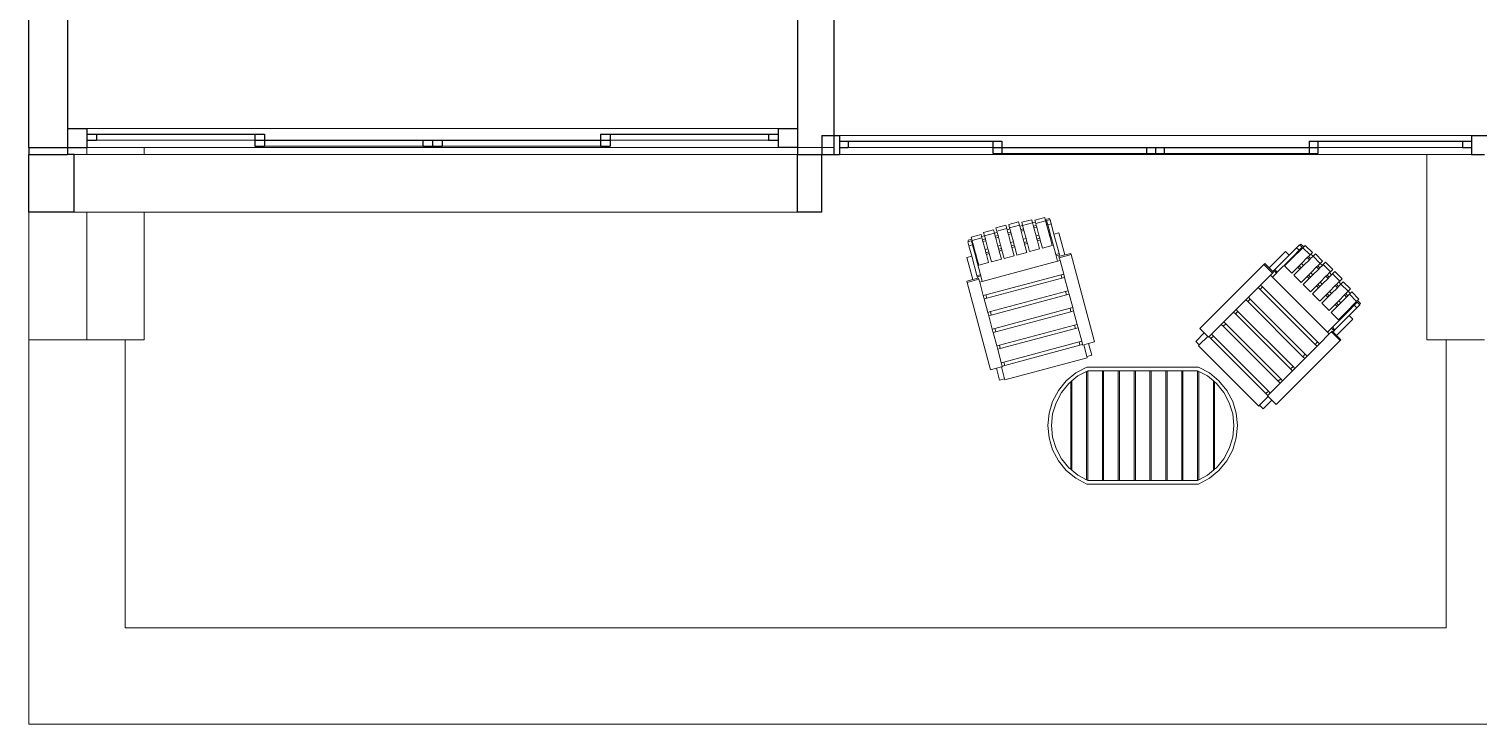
# Model space of a CAD drawing. Header units: metres. Extents: x 6.9 to 88.2, y -7.2 to 15.9.
# Drawn here: x 25.67 to 33.21, y -1.55 to 2.06 of the extents above; entities that cross this region are included whole.
import ezdxf

# ---------------------------------------------------------------- set-up
doc = ezdxf.new("R2010")
doc.units = ezdxf.units.M
doc.layers.get('0').update_dxf_attribs({"lineweight": 9})
doc.layers.add('walls', color=6, linetype='Continuous')

# ---------------------------------------------------------------- blocks, each defined once
blk = doc.blocks.new('outchairs')
for p, q in [((-4.9395, -4.8338), (-4.8879, -4.82)), ((-4.8879, -4.82), (-4.8835, -4.8367)), ((-4.8715, -4.8225), (-4.82, -4.8087)), ((-4.8687, -4.8327), (-4.8715, -4.8225)), ((-4.8155, -4.8254), (-4.867, -4.8393)), ((-4.82, -4.8087), (-4.8172, -4.8189)), ((-4.796, -4.8132), (-4.8172, -4.8189)), ((-4.8172, -4.8189), (-4.8155, -4.8254)), ((-4.8155, -4.8254), (-4.8127, -4.8357)), ((-4.7941, -4.8204), (-4.8104, -4.8247)), ((-4.8078, -4.8343), (-4.8104, -4.8247)), ((-4.7941, -4.8204), (-4.796, -4.8132)), ((-4.792, -4.8198), (-4.7941, -4.8204)), ((-4.7863, -4.8412), (-4.792, -4.8198)), ((-5.2027, -4.9113), (-5.1512, -4.8975)), ((-5.1512, -4.8975), (-5.1484, -4.9077)), ((-5.1382, -4.887), (-5.0867, -4.8732)), ((-5.1337, -4.9037), (-5.1382, -4.887)), ((-5.0822, -4.89), (-5.1337, -4.9038)), ((-5.0867, -4.8732), (-5.0822, -4.8899)), ((-5.0675, -4.886), (-5.0822, -4.8899)), ((-5.0822, -4.8899), (-5.0822, -4.89)), ((-5.0822, -4.89), (-5.0777, -4.9067)), ((-5.063, -4.9027), (-5.0777, -4.9067)), ((-5.0737, -4.8628), (-5.0222, -4.849)), ((-5.0692, -4.8796), (-5.0737, -4.8628)), ((-5.0177, -4.8658), (-5.0692, -4.8796)), ((-5.0692, -4.8796), (-5.0675, -4.886)), ((-5.0675, -4.886), (-5.063, -4.9027)), ((-5.063, -4.9027), (-5.0606, -4.9118)), ((-5.0222, -4.849), (-5.0177, -4.8658)), ((-5.0177, -4.8658), (-5.016, -4.8722)), ((-5.0012, -4.8682), (-5.016, -4.8722)), ((-5.016, -4.8722), (-5.0115, -4.8889)), ((-4.9967, -4.885), (-5.0115, -4.8889)), ((-5.0115, -4.8889), (-5.009, -4.898)), ((-4.9943, -4.8941), (-5.009, -4.898)), ((-5.009, -4.898), (-4.9979, -4.9395)), ((-5.0074, -4.8451), (-4.9559, -4.8313)), ((-5.0029, -4.8618), (-5.0074, -4.8451)), ((-4.9514, -4.848), (-5.0029, -4.8618)), ((-5.0029, -4.8618), (-5.0012, -4.8682)), ((-5.0012, -4.8682), (-4.9967, -4.885)), ((-4.9967, -4.885), (-4.9943, -4.8941)), ((-4.9943, -4.8941), (-4.9832, -4.9356)), ((-4.9559, -4.8313), (-4.9514, -4.848)), ((-4.9514, -4.848), (-4.9497, -4.8544)), ((-4.935, -4.8505), (-4.9497, -4.8544)), ((-4.9497, -4.8544), (-4.9452, -4.8712)), ((-4.9305, -4.8672), (-4.9452, -4.8712)), ((-4.9452, -4.8712), (-4.9428, -4.8803)), ((-4.9281, -4.8763), (-4.9428, -4.8803)), ((-4.9428, -4.8803), (-4.9317, -4.9218)), ((-4.935, -4.8505), (-4.9395, -4.8338)), ((-4.8835, -4.8367), (-4.935, -4.8505)), ((-4.935, -4.8505), (-4.935, -4.8505)), ((-4.935, -4.8505), (-4.9305, -4.8672)), ((-4.9305, -4.8672), (-4.9281, -4.8763)), ((-4.9281, -4.8763), (-4.9169, -4.9178)), ((-4.8687, -4.8327), (-4.8835, -4.8367)), ((-4.8835, -4.8367), (-4.8835, -4.8367)), ((-4.8835, -4.8367), (-4.879, -4.8534)), ((-4.8643, -4.8495), (-4.879, -4.8534)), ((-4.879, -4.8534), (-4.8765, -4.8625)), ((-4.8618, -4.8586), (-4.8765, -4.8625)), ((-4.8765, -4.8625), (-4.8654, -4.904)), ((-4.867, -4.8393), (-4.8687, -4.8327)), ((-4.867, -4.8393), (-4.8643, -4.8495)), ((-4.8507, -4.9001), (-4.8654, -4.904)), ((-4.8643, -4.8495), (-4.8618, -4.8586)), ((-4.8618, -4.8586), (-4.8507, -4.9001)), ((-4.8507, -4.9001), (-4.8462, -4.9168)), ((-4.8078, -4.8343), (-4.8127, -4.8357)), ((-4.8127, -4.8357), (-4.8103, -4.8448)), ((-4.8054, -4.8434), (-4.8103, -4.8448)), ((-4.8103, -4.8448), (-4.7992, -4.8863)), ((-4.8054, -4.8434), (-4.8078, -4.8343)), ((-4.8047, -4.8461), (-4.8054, -4.8434)), ((-4.7863, -4.8412), (-4.8047, -4.8461)), ((-4.8047, -4.8461), (-4.7943, -4.885)), ((-4.7943, -4.885), (-4.7992, -4.8863)), ((-4.7992, -4.8863), (-4.7947, -4.903)), ((-4.7898, -4.9017), (-4.7947, -4.903)), ((-4.7943, -4.885), (-4.7898, -4.9017)), ((-4.7898, -4.9017), (-4.7873, -4.9108)), ((-4.7719, -4.895), (-4.7863, -4.8412)), ((-4.7719, -4.895), (-4.7461, -4.8881)), ((-4.7719, -4.895), (-4.7446, -4.9967)), ((-4.7461, -4.8881), (-4.7152, -5.0036)), ((-5.2201, -4.9345), (-5.2174, -4.9338)), ((-5.2144, -4.9559), (-5.2201, -4.9345)), ((-5.2, -4.9215), (-5.2193, -4.9267)), ((-5.2174, -4.9338), (-5.2193, -4.9267)), ((-5.2174, -4.9338), (-5.2017, -4.9296)), ((-5.2144, -4.9559), (-5.196, -4.9509)), ((-5.2144, -4.9559), (-5.2, -5.0097)), ((-5.2, -4.9215), (-5.2027, -4.9113)), ((-5.1992, -4.9392), (-5.2017, -4.9296)), ((-5.1982, -4.928), (-5.2, -4.9215)), ((-5.1955, -4.9382), (-5.1992, -4.9392)), ((-5.1967, -4.9483), (-5.1992, -4.9392)), ((-5.1467, -4.9142), (-5.1982, -4.928)), ((-5.1982, -4.928), (-5.1955, -4.9382)), ((-5.193, -4.9473), (-5.1967, -4.9483)), ((-5.196, -4.9509), (-5.1967, -4.9483)), ((-5.196, -4.9509), (-5.1856, -4.9898)), ((-5.1955, -4.9382), (-5.193, -4.9473)), ((-5.193, -4.9473), (-5.1819, -4.9888)), ((-5.1337, -4.9037), (-5.1484, -4.9077)), ((-5.1484, -4.9077), (-5.1467, -4.9142)), ((-5.1467, -4.9142), (-5.144, -4.9244)), ((-5.1292, -4.9205), (-5.144, -4.9244)), ((-5.144, -4.9244), (-5.1415, -4.9335)), ((-5.1268, -4.9296), (-5.1415, -4.9335)), ((-5.1415, -4.9335), (-5.1304, -4.975)), ((-5.1337, -4.9038), (-5.1337, -4.9037)), ((-5.1337, -4.9038), (-5.1292, -4.9205)), ((-5.1157, -4.9711), (-5.1304, -4.975)), ((-5.1304, -4.975), (-5.1259, -4.9918)), ((-5.1292, -4.9205), (-5.1268, -4.9296)), ((-5.1268, -4.9296), (-5.1157, -4.9711)), ((-5.1157, -4.9711), (-5.1112, -4.9878)), ((-5.0777, -4.9067), (-5.0753, -4.9158)), ((-5.0606, -4.9118), (-5.0753, -4.9158)), ((-5.0753, -4.9158), (-5.0641, -4.9573)), ((-5.0494, -4.9533), (-5.0641, -4.9573)), ((-5.0641, -4.9573), (-5.0597, -4.974)), ((-5.0606, -4.9118), (-5.0494, -4.9533)), ((-5.0449, -4.9701), (-5.0597, -4.974)), ((-5.0597, -4.974), (-5.0572, -4.9831)), ((-5.0494, -4.9533), (-5.0449, -4.9701)), ((-5.0449, -4.9701), (-5.0425, -4.9792)), ((-4.9832, -4.9356), (-4.9979, -4.9395)), ((-4.9979, -4.9395), (-4.9934, -4.9563)), ((-4.9787, -4.9523), (-4.9934, -4.9563)), ((-4.9934, -4.9563), (-4.991, -4.9654)), ((-4.9763, -4.9614), (-4.991, -4.9654)), ((-4.991, -4.9654), (-4.9796, -5.008)), ((-4.9832, -4.9356), (-4.9787, -4.9523)), ((-4.9787, -4.9523), (-4.9763, -4.9614)), ((-4.9763, -4.9614), (-4.9648, -5.0041)), ((-4.9169, -4.9178), (-4.9317, -4.9218)), ((-4.9317, -4.9218), (-4.9272, -4.9385)), ((-4.9125, -4.9346), (-4.9272, -4.9385)), ((-4.9272, -4.9385), (-4.9247, -4.9476)), ((-4.91, -4.9437), (-4.9247, -4.9476)), ((-4.9247, -4.9476), (-4.9133, -4.9903)), ((-4.9169, -4.9178), (-4.9125, -4.9346)), ((-4.9125, -4.9346), (-4.91, -4.9437)), ((-4.8986, -4.9863), (-4.91, -4.9437)), ((-4.8471, -4.9725), (-4.8986, -4.9863)), ((-4.8654, -4.904), (-4.8609, -4.9208)), ((-4.8462, -4.9168), (-4.8609, -4.9208)), ((-4.8609, -4.9208), (-4.8585, -4.9299)), ((-4.8438, -4.9259), (-4.8585, -4.9299)), ((-4.8585, -4.9299), (-4.8471, -4.9725)), ((-4.8462, -4.9168), (-4.8438, -4.9259)), ((-4.8323, -4.9686), (-4.8438, -4.9259)), ((-4.7808, -4.9548), (-4.8323, -4.9686)), ((-4.7947, -4.903), (-4.7923, -4.9121)), ((-4.7873, -4.9108), (-4.7923, -4.9121)), ((-4.7923, -4.9121), (-4.7808, -4.9548)), ((-4.763, -5.0016), (-4.7873, -4.9108)), ((-3.509, -4.9658), (-3.5484, -5.0052)), ((-3.509, -4.9658), (-3.4934, -4.9502)), ((-3.509, -4.9658), (-3.4956, -4.9793)), ((-3.4956, -4.9793), (-3.4936, -4.9773)), ((-3.4936, -4.9773), (-3.487, -4.9707)), ((-3.4909, -4.98), (-3.4936, -4.9773)), ((-3.4934, -4.9502), (-3.4914, -4.9522)), ((-3.4914, -4.9522), (-3.4862, -4.9469)), ((-3.4914, -4.9522), (-3.4799, -4.9636)), ((-3.4843, -4.9734), (-3.4909, -4.98)), ((-3.487, -4.9707), (-3.4799, -4.9636)), ((-3.4843, -4.9734), (-3.487, -4.9707)), ((-3.472, -4.9611), (-3.4862, -4.9469)), ((-3.4768, -4.9659), (-3.4843, -4.9734)), ((-3.4768, -4.9659), (-3.472, -4.9611)), ((-3.4391, -5.0036), (-3.4768, -4.9659)), ((-3.472, -4.9611), (-3.4645, -4.9536)), ((-3.4645, -4.9536), (-3.4268, -4.9913)), ((-5.2, -5.0097), (-5.2257, -5.0166)), ((-5.1948, -5.1321), (-5.2257, -5.0166)), ((-5.2, -5.0097), (-5.1727, -5.1114)), ((-5.1819, -4.9888), (-5.1856, -4.9898)), ((-5.1856, -4.9898), (-5.1811, -5.0066)), ((-5.1819, -4.9888), (-5.1774, -5.0056)), ((-5.1774, -5.0056), (-5.1811, -5.0066)), ((-5.1811, -5.0066), (-5.1787, -5.0157)), ((-5.175, -5.0147), (-5.1787, -5.0157)), ((-5.1787, -5.0157), (-5.1543, -5.1064)), ((-5.1774, -5.0056), (-5.175, -5.0147)), ((-5.175, -5.0147), (-5.1636, -5.0573)), ((-5.112, -5.0435), (-5.1636, -5.0573)), ((-4.7536, -5.0366), (-5.145, -5.1414)), ((-5.1112, -4.9878), (-5.1259, -4.9918)), ((-5.1259, -4.9918), (-5.1235, -5.0009)), ((-5.1087, -4.9969), (-5.1235, -5.0009)), ((-5.1235, -5.0009), (-5.112, -5.0435)), ((-5.1112, -4.9878), (-5.1087, -4.9969)), ((-5.1087, -4.9969), (-5.0973, -5.0396)), ((-5.0458, -5.0258), (-5.0973, -5.0396)), ((-5.0425, -4.9792), (-5.0572, -4.9831)), ((-5.0572, -4.9831), (-5.0458, -5.0258)), ((-5.0425, -4.9792), (-5.0311, -5.0218)), ((-4.9796, -5.008), (-5.0311, -5.0218)), ((-4.9133, -4.9903), (-4.9648, -5.0041)), ((-4.7446, -4.9967), (-4.763, -5.0016)), ((-4.763, -5.0016), (-4.7613, -5.0081)), ((-4.7429, -5.0032), (-4.7613, -5.0081)), ((-4.7536, -5.0366), (-4.7613, -5.0081)), ((-4.7402, -5.0329), (-4.7536, -5.0366)), ((-4.7458, -5.0118), (-4.7409, -5.0105)), ((-4.7458, -5.0118), (-4.7441, -5.0181)), ((-4.7446, -4.9967), (-4.7429, -5.0032)), ((-4.7441, -5.0181), (-4.6828, -5.0016)), ((-4.7441, -5.0181), (-4.7402, -5.0329)), ((-4.7429, -5.0032), (-4.7409, -5.0105)), ((-4.7409, -5.0105), (-4.7152, -5.0036)), ((-4.7214, -5.1029), (-4.7402, -5.0329)), ((-4.7152, -5.0036), (-4.6845, -4.9954)), ((-4.6845, -4.9954), (-4.6828, -5.0016)), ((-4.6828, -5.0016), (-4.5609, -5.4566)), ((-3.6789, -5.053), (-4.012, -5.3861)), ((-3.6743, -5.0484), (-3.6789, -5.053)), ((-3.634, -5.0979), (-3.6789, -5.053)), ((-3.6518, -5.0709), (-3.6743, -5.0484)), ((-3.6518, -5.0709), (-3.5673, -4.9863)), ((-3.5484, -5.0052), (-3.6229, -5.0796)), ((-3.5429, -5.0266), (-3.6094, -5.0931)), ((-3.5715, -5.0605), (-3.5402, -5.0293)), ((-3.5484, -5.0052), (-3.5673, -4.9863)), ((-3.5363, -5.02), (-3.5429, -5.0266)), ((-3.5402, -5.0293), (-3.5429, -5.0266)), ((-3.5336, -5.0227), (-3.5402, -5.0293)), ((-3.524, -5.0077), (-3.5363, -5.02)), ((-3.5336, -5.0227), (-3.5363, -5.02)), ((-3.5213, -5.0104), (-3.5336, -5.0227)), ((-3.4956, -4.9793), (-3.524, -5.0077)), ((-3.5213, -5.0104), (-3.524, -5.0077)), ((-3.4909, -4.98), (-3.5213, -5.0104)), ((-3.4836, -5.0481), (-3.4959, -5.0604)), ((-3.4532, -5.0177), (-3.4836, -5.0481)), ((-3.4728, -5.0589), (-3.4836, -5.0481)), ((-3.4424, -5.0285), (-3.4728, -5.0589)), ((-3.4465, -5.0111), (-3.4532, -5.0177)), ((-3.4424, -5.0285), (-3.4532, -5.0177)), ((-3.4391, -5.0036), (-3.4465, -5.0111)), ((-3.4358, -5.0218), (-3.4465, -5.0111)), ((-3.4358, -5.0218), (-3.4424, -5.0285)), ((-3.4343, -4.9988), (-3.4391, -5.0036)), ((-3.4236, -5.0096), (-3.4358, -5.0218)), ((-3.4268, -4.9913), (-3.4343, -4.9988)), ((-3.4235, -5.0096), (-3.4343, -4.9988)), ((-3.3858, -5.0474), (-3.4236, -5.0096)), ((-3.4236, -5.0096), (-3.4235, -5.0096)), ((-3.4235, -5.0096), (-3.4113, -4.9974)), ((-3.4113, -4.9974), (-3.3736, -5.0351)), ((-3.3858, -5.0474), (-3.3981, -5.0596)), ((-3.3736, -5.0351), (-3.3858, -5.0473)), ((-3.375, -5.0581), (-3.3858, -5.0473)), ((-3.3858, -5.0473), (-3.3858, -5.0474)), ((-3.3703, -5.0534), (-3.375, -5.0581)), ((-3.3703, -5.0534), (-3.3581, -5.0411)), ((-3.3326, -5.0911), (-3.3703, -5.0534)), ((-3.3581, -5.0411), (-3.3204, -5.0789)), ((-5.169, -5.1252), (-5.1948, -5.1321)), ((-5.1727, -5.1114), (-5.1543, -5.1064)), ((-5.1727, -5.1114), (-5.171, -5.1179)), ((-5.171, -5.1179), (-5.1526, -5.113)), ((-5.169, -5.1252), (-5.171, -5.1179)), ((-5.1641, -5.1239), (-5.169, -5.1252)), ((-5.1641, -5.1239), (-5.1625, -5.1302)), ((-5.1543, -5.1064), (-5.1526, -5.113)), ((-5.145, -5.1414), (-5.1526, -5.113)), ((-4.7349, -5.1065), (-5.1262, -5.2113)), ((-4.7302, -5.124), (-5.1216, -5.2288)), ((-4.7214, -5.1029), (-4.7349, -5.1065)), ((-4.7302, -5.124), (-4.7349, -5.1065)), ((-4.7167, -5.1203), (-4.7302, -5.124)), ((-4.7214, -5.1029), (-4.7167, -5.1203)), ((-4.7167, -5.1203), (-4.698, -5.1903)), ((-3.6449, -5.1088), (-3.6961, -5.16)), ((-3.633, -5.0897), (-3.6518, -5.0709)), ((-3.6449, -5.1088), (-3.634, -5.0979)), ((-3.635, -5.1187), (-3.6449, -5.1088)), ((-3.635, -5.1187), (-3.6142, -5.0979)), ((-3.3485, -5.4052), (-3.635, -5.1187)), ((-3.6294, -5.0933), (-3.634, -5.0979)), ((-3.633, -5.0897), (-3.6276, -5.0844)), ((-3.6294, -5.0933), (-3.633, -5.0897)), ((-3.6229, -5.0796), (-3.6276, -5.0844)), ((-3.6276, -5.0844), (-3.6142, -5.0979)), ((-3.6229, -5.0796), (-3.6094, -5.0931)), ((-3.6094, -5.0931), (-3.6142, -5.0979)), ((-3.5337, -5.0983), (-3.5715, -5.0605)), ((-3.5025, -5.067), (-3.5337, -5.0983)), ((-3.523, -5.109), (-3.4917, -5.0778)), ((-3.4852, -5.1468), (-3.523, -5.109)), ((-3.4959, -5.0604), (-3.5025, -5.067)), ((-3.4917, -5.0778), (-3.5025, -5.067)), ((-3.4851, -5.0712), (-3.4959, -5.0604)), ((-3.4851, -5.0712), (-3.4917, -5.0778)), ((-3.454, -5.1155), (-3.4852, -5.1468)), ((-3.4728, -5.0589), (-3.4851, -5.0712)), ((-3.4745, -5.1575), (-3.4433, -5.1263)), ((-3.4474, -5.1089), (-3.454, -5.1155)), ((-3.4433, -5.1263), (-3.454, -5.1155)), ((-3.4351, -5.0966), (-3.4474, -5.1089)), ((-3.4366, -5.1197), (-3.4474, -5.1089)), ((-3.4366, -5.1197), (-3.4433, -5.1263)), ((-3.4243, -5.1074), (-3.4366, -5.1197)), ((-3.4047, -5.0662), (-3.4351, -5.0966)), ((-3.4243, -5.1074), (-3.4351, -5.0966)), ((-3.3939, -5.077), (-3.4243, -5.1074)), ((-3.3981, -5.0596), (-3.4047, -5.0662)), ((-3.3939, -5.077), (-3.4047, -5.0662)), ((-3.3873, -5.0703), (-3.3981, -5.0596)), ((-3.3873, -5.0703), (-3.3939, -5.077)), ((-3.375, -5.0581), (-3.3873, -5.0703)), ((-3.3562, -5.1147), (-3.3866, -5.1451)), ((-3.3454, -5.1255), (-3.3758, -5.1559)), ((-3.3496, -5.1081), (-3.3562, -5.1147)), ((-3.3454, -5.1255), (-3.3562, -5.1147)), ((-3.3373, -5.0958), (-3.3496, -5.1081)), ((-3.3388, -5.1188), (-3.3496, -5.1081)), ((-3.3388, -5.1188), (-3.3454, -5.1255)), ((-3.3265, -5.1066), (-3.3388, -5.1188)), ((-3.3326, -5.0911), (-3.3373, -5.0958)), ((-3.3265, -5.1066), (-3.3373, -5.0958)), ((-3.3204, -5.0789), (-3.3326, -5.0911)), ((-3.3218, -5.1019), (-3.3265, -5.1066)), ((-3.3218, -5.1019), (-3.3096, -5.0896)), ((-3.2841, -5.1396), (-3.3218, -5.1019)), ((-3.3096, -5.0896), (-3.2719, -5.1274)), ((-3.2719, -5.1274), (-3.2841, -5.1396)), ((-5.1948, -5.1321), (-5.2255, -5.1403)), ((-5.2255, -5.1403), (-5.2238, -5.1466)), ((-5.1625, -5.1302), (-5.2238, -5.1466)), ((-5.2238, -5.1466), (-5.1019, -5.6016)), ((-5.1585, -5.145), (-5.1625, -5.1302)), ((-5.145, -5.1414), (-5.1585, -5.145)), ((-5.1585, -5.145), (-5.1397, -5.2149)), ((-4.7115, -5.1939), (-5.1028, -5.2987)), ((-4.698, -5.1903), (-4.7115, -5.1939)), ((-4.7068, -5.2114), (-4.7115, -5.1939)), ((-4.698, -5.1903), (-4.6933, -5.2077)), ((-3.7088, -5.1728), (-3.76, -5.224)), ((-3.6961, -5.16), (-3.7088, -5.1728)), ((-3.699, -5.1827), (-3.7088, -5.1728)), ((-3.699, -5.1827), (-3.6862, -5.1699)), ((-3.4125, -5.4691), (-3.699, -5.1827)), ((-3.6862, -5.1699), (-3.6961, -5.16)), ((-3.3997, -5.4563), (-3.6862, -5.1699)), ((-3.4367, -5.1952), (-3.4745, -5.1575)), ((-3.4055, -5.164), (-3.4367, -5.1952)), ((-3.426, -5.206), (-3.3948, -5.1748)), ((-3.3989, -5.1574), (-3.4055, -5.164)), ((-3.3948, -5.1748), (-3.4055, -5.164)), ((-3.3866, -5.1451), (-3.3989, -5.1574)), ((-3.3881, -5.1681), (-3.3989, -5.1574)), ((-3.3881, -5.1681), (-3.3948, -5.1748)), ((-3.3758, -5.1559), (-3.3881, -5.1681)), ((-3.3758, -5.1559), (-3.3866, -5.1451)), ((-3.3381, -5.1936), (-3.3504, -5.2059)), ((-3.3274, -5.2044), (-3.3396, -5.2166)), ((-3.3077, -5.1632), (-3.3381, -5.1936)), ((-3.3274, -5.2044), (-3.3381, -5.1936)), ((-3.2969, -5.174), (-3.3274, -5.2044)), ((-3.3011, -5.1566), (-3.3077, -5.1632)), ((-3.2969, -5.174), (-3.3077, -5.1632)), ((-3.2888, -5.1443), (-3.3011, -5.1566)), ((-3.2903, -5.1673), (-3.3011, -5.1566)), ((-3.2903, -5.1673), (-3.2969, -5.174)), ((-3.2781, -5.1551), (-3.2903, -5.1673)), ((-3.2841, -5.1396), (-3.2888, -5.1443)), ((-3.278, -5.1551), (-3.2888, -5.1443)), ((-3.2404, -5.1928), (-3.2781, -5.1551)), ((-3.2781, -5.1551), (-3.278, -5.1551)), ((-3.278, -5.1551), (-3.2658, -5.1429)), ((-3.2658, -5.1429), (-3.2281, -5.1806)), ((-3.2404, -5.1928), (-3.2526, -5.205)), ((-3.2403, -5.1928), (-3.2404, -5.1928)), ((-3.2281, -5.1806), (-3.2403, -5.1928)), ((-3.2295, -5.2036), (-3.2403, -5.1928)), ((-3.2343, -5.2083), (-3.2295, -5.2036)), ((-3.2295, -5.2036), (-3.2221, -5.1961)), ((-3.2221, -5.1961), (-3.1844, -5.2338)), ((-5.1262, -5.2113), (-5.1397, -5.2149)), ((-5.1397, -5.2149), (-5.135, -5.2324)), ((-5.1216, -5.2288), (-5.135, -5.2324)), ((-5.135, -5.2324), (-5.1163, -5.3024)), ((-5.1216, -5.2288), (-5.1262, -5.2113)), ((-4.7068, -5.2114), (-5.0981, -5.3162)), ((-4.6933, -5.2077), (-4.7068, -5.2114)), ((-4.6933, -5.2077), (-4.6746, -5.2777)), ((-4.6746, -5.2777), (-4.6881, -5.2813)), ((-4.6746, -5.2777), (-4.6699, -5.2952)), ((-3.7728, -5.2368), (-3.824, -5.288)), ((-3.76, -5.224), (-3.7728, -5.2368)), ((-3.763, -5.2467), (-3.7728, -5.2368)), ((-3.763, -5.2467), (-3.7502, -5.2339)), ((-3.4765, -5.5331), (-3.763, -5.2467)), ((-3.7502, -5.2339), (-3.76, -5.224)), ((-3.4637, -5.5203), (-3.7502, -5.2339)), ((-3.3883, -5.2437), (-3.426, -5.206)), ((-3.357, -5.2125), (-3.3883, -5.2437)), ((-3.3775, -5.2545), (-3.3463, -5.2233)), ((-3.3398, -5.2922), (-3.3775, -5.2545)), ((-3.3504, -5.2059), (-3.357, -5.2125)), ((-3.3463, -5.2233), (-3.357, -5.2125)), ((-3.3396, -5.2166), (-3.3504, -5.2059)), ((-3.3396, -5.2166), (-3.3463, -5.2233)), ((-3.3085, -5.261), (-3.3398, -5.2922)), ((-3.2978, -5.2718), (-3.329, -5.303)), ((-3.3019, -5.2544), (-3.3085, -5.261)), ((-3.2978, -5.2718), (-3.3085, -5.261)), ((-3.2896, -5.2421), (-3.3019, -5.2544)), ((-3.2911, -5.2651), (-3.3019, -5.2544)), ((-3.2911, -5.2651), (-3.2978, -5.2718)), ((-3.2789, -5.2529), (-3.2911, -5.2651)), ((-3.2592, -5.2117), (-3.2896, -5.2421)), ((-3.2789, -5.2529), (-3.2896, -5.2421)), ((-3.2485, -5.2225), (-3.2789, -5.2529)), ((-3.2526, -5.205), (-3.2592, -5.2117)), ((-3.2485, -5.2225), (-3.2592, -5.2117)), ((-3.2418, -5.2158), (-3.2526, -5.205)), ((-3.2418, -5.2158), (-3.2485, -5.2225)), ((-3.2343, -5.2083), (-3.2418, -5.2158)), ((-3.2107, -5.2602), (-3.2411, -5.2906)), ((-3.2091, -5.2657), (-3.2376, -5.2942)), ((-3.235, -5.3186), (-3.1956, -5.2792)), ((-3.1966, -5.2461), (-3.2343, -5.2083)), ((-3.2041, -5.2535), (-3.2107, -5.2602)), ((-3.2071, -5.2638), (-3.2107, -5.2602)), ((-3.2091, -5.2657), (-3.2071, -5.2638)), ((-3.1956, -5.2792), (-3.2091, -5.2657)), ((-3.2071, -5.2638), (-3.2005, -5.2571)), ((-3.1966, -5.2461), (-3.2041, -5.2535)), ((-3.2005, -5.2571), (-3.2041, -5.2535)), ((-3.2005, -5.2571), (-3.1935, -5.2501)), ((-3.1918, -5.2413), (-3.1966, -5.2461)), ((-3.1956, -5.2792), (-3.18, -5.2636)), ((-3.1815, -5.262), (-3.1935, -5.2501)), ((-3.1844, -5.2338), (-3.1918, -5.2413)), ((-3.1763, -5.2568), (-3.1918, -5.2413)), ((-3.1815, -5.262), (-3.1763, -5.2568)), ((-3.18, -5.2636), (-3.1815, -5.262)), ((-5.1028, -5.2987), (-5.1163, -5.3024)), ((-5.1163, -5.3024), (-5.1116, -5.3198)), ((-5.0981, -5.3162), (-5.1116, -5.3198)), ((-5.1116, -5.3198), (-5.0929, -5.3898)), ((-5.0981, -5.3162), (-5.1028, -5.2987)), ((-4.6881, -5.2813), (-5.0794, -5.3861)), ((-4.6834, -5.2988), (-5.0747, -5.4036)), ((-4.6834, -5.2988), (-4.6881, -5.2813)), ((-4.6699, -5.2952), (-4.6834, -5.2988)), ((-4.6699, -5.2952), (-4.6512, -5.3651)), ((-3.888, -5.352), (-3.9008, -5.3647)), ((-3.8368, -5.3008), (-3.888, -5.352)), ((-3.8781, -5.3618), (-3.888, -5.352)), ((-3.824, -5.288), (-3.8368, -5.3008)), ((-3.8269, -5.3106), (-3.8368, -5.3008)), ((-3.8269, -5.3106), (-3.8141, -5.2978)), ((-3.5405, -5.5971), (-3.8269, -5.3106)), ((-3.8141, -5.2978), (-3.824, -5.288)), ((-3.5277, -5.5843), (-3.8141, -5.2978)), ((-3.2913, -5.3407), (-3.329, -5.303)), ((-3.3229, -5.3796), (-3.2565, -5.3131)), ((-3.235, -5.3186), (-3.3095, -5.393)), ((-3.2162, -5.3375), (-3.3007, -5.422)), ((-3.2601, -5.3095), (-3.2913, -5.3407)), ((-3.2534, -5.3029), (-3.2601, -5.3095)), ((-3.2565, -5.3131), (-3.2601, -5.3095)), ((-3.2498, -5.3064), (-3.2565, -5.3131)), ((-3.2411, -5.2906), (-3.2534, -5.3029)), ((-3.2498, -5.3064), (-3.2534, -5.3029)), ((-3.2376, -5.2942), (-3.2498, -5.3064)), ((-3.2376, -5.2942), (-3.2411, -5.2906)), ((-3.235, -5.3186), (-3.2162, -5.3375)), ((-5.0794, -5.3861), (-5.0929, -5.3898)), ((-5.0929, -5.3898), (-5.0882, -5.4072)), ((-5.0747, -5.4036), (-5.0882, -5.4072)), ((-5.0882, -5.4072), (-5.0695, -5.4772)), ((-5.0747, -5.4036), (-5.0794, -5.3861)), ((-4.6647, -5.3687), (-5.056, -5.4735)), ((-4.66, -5.3862), (-5.0513, -5.491)), ((-4.6512, -5.3651), (-4.6647, -5.3687)), ((-4.66, -5.3862), (-4.6647, -5.3687)), ((-4.6465, -5.3826), (-4.66, -5.3862)), ((-4.6512, -5.3651), (-4.6465, -5.3826)), ((-4.6465, -5.3826), (-4.6277, -5.4525)), ((-3.9895, -5.4085), (-4.0342, -5.4532)), ((-4.0153, -5.4721), (-3.9706, -5.4274)), ((-3.9895, -5.4085), (-4.012, -5.3861)), ((-3.9706, -5.4274), (-3.9895, -5.4085)), ((-3.9671, -5.431), (-3.9706, -5.4274)), ((-3.9671, -5.431), (-3.9648, -5.4287)), ((-3.9648, -5.4287), (-3.952, -5.4159)), ((-3.9549, -5.4386), (-3.9648, -5.4287)), ((-3.9549, -5.4386), (-3.9421, -5.4258)), ((-3.952, -5.4159), (-3.9008, -5.3647)), ((-3.9421, -5.4258), (-3.952, -5.4159)), ((-3.6556, -5.7123), (-3.9421, -5.4258)), ((-3.8909, -5.3746), (-3.9008, -5.3647)), ((-3.8909, -5.3746), (-3.8781, -5.3618)), ((-3.6045, -5.6611), (-3.8909, -5.3746)), ((-3.5917, -5.6483), (-3.8781, -5.3618)), ((-3.3898, -5.4662), (-3.3386, -5.415)), ((-3.3485, -5.4052), (-3.3277, -5.3843)), ((-3.3386, -5.415), (-3.3485, -5.4052)), ((-3.3278, -5.4042), (-3.3386, -5.415)), ((-3.3232, -5.3996), (-3.3278, -5.4042)), ((-3.3278, -5.4042), (-3.2829, -5.4491)), ((-3.3229, -5.3796), (-3.3277, -5.3843)), ((-3.3142, -5.3978), (-3.3277, -5.3843)), ((-3.3232, -5.3996), (-3.3196, -5.4031)), ((-3.3095, -5.393), (-3.3229, -5.3796)), ((-3.3142, -5.3978), (-3.3196, -5.4031)), ((-3.3196, -5.4031), (-3.3007, -5.422)), ((-3.3095, -5.393), (-3.3142, -5.3978)), ((-3.3007, -5.422), (-3.2783, -5.4445)), ((-5.056, -5.4735), (-5.0695, -5.4772)), ((-5.0695, -5.4772), (-5.0648, -5.4946)), ((-5.0513, -5.491), (-5.0648, -5.4946)), ((-5.0461, -5.5646), (-5.0648, -5.4946)), ((-5.0513, -5.491), (-5.056, -5.4735)), ((-4.6412, -5.4561), (-5.0326, -5.5609)), ((-4.6365, -5.4736), (-5.0279, -5.5784)), ((-4.6277, -5.4525), (-4.6412, -5.4561)), ((-4.6365, -5.4736), (-4.6412, -5.4561)), ((-4.6231, -5.47), (-4.6365, -5.4736)), ((-4.6231, -5.47), (-4.6277, -5.4525)), ((-4.6222, -5.4731), (-4.6231, -5.47)), ((-4.6222, -5.4731), (-4.6173, -5.4717)), ((-4.6173, -5.4717), (-4.5916, -5.4648)), ((-4.601, -5.5327), (-4.6173, -5.4717)), ((-4.5916, -5.4648), (-4.5609, -5.4566)), ((-4.5752, -5.5258), (-4.5916, -5.4648)), ((-4.0153, -5.4721), (-4.0342, -5.4532)), ((-4.0153, -5.4721), (-4.0196, -5.4763)), ((-3.7062, -5.7897), (-4.0196, -5.4763)), ((-3.6684, -5.7251), (-3.9549, -5.4386)), ((-3.2829, -5.4491), (-3.6159, -5.7821)), ((-3.4026, -5.479), (-3.4538, -5.5302)), ((-3.4125, -5.4691), (-3.3997, -5.4563)), ((-3.4026, -5.479), (-3.4125, -5.4691)), ((-3.3898, -5.4662), (-3.4026, -5.479)), ((-3.3898, -5.4662), (-3.3997, -5.4563)), ((-3.2783, -5.4445), (-3.2829, -5.4491)), ((-5.0326, -5.5609), (-5.0461, -5.5646)), ((-5.0414, -5.582), (-5.0461, -5.5646)), ((-5.0279, -5.5784), (-5.0414, -5.582)), ((-5.0279, -5.5784), (-5.0326, -5.5609)), ((-4.5994, -5.5386), (-5.0275, -5.6533)), ((-4.601, -5.5327), (-4.5752, -5.5258)), ((-4.5994, -5.5386), (-4.601, -5.5327)), ((-3.4666, -5.543), (-3.5178, -5.5942)), ((-3.4765, -5.5331), (-3.4637, -5.5203)), ((-3.4666, -5.543), (-3.4765, -5.5331)), ((-3.4538, -5.5302), (-3.4666, -5.543)), ((-3.4538, -5.5302), (-3.4637, -5.5203)), ((-5.0712, -5.5934), (-5.1019, -5.6016)), ((-5.0454, -5.5865), (-5.0712, -5.5934)), ((-5.0712, -5.5934), (-5.0549, -5.6544)), ((-5.0291, -5.6475), (-5.0549, -5.6544)), ((-5.0405, -5.5851), (-5.0454, -5.5865)), ((-5.0291, -5.6475), (-5.0454, -5.5865)), ((-5.0405, -5.5851), (-5.0414, -5.582)), ((-5.0291, -5.6475), (-5.0275, -5.6533)), ((-4.6578, -5.6176), (-4.7077, -5.6587)), ((-4.6471, -5.6335), (-4.6786, -5.6595)), ((-4.6009, -5.5871), (-4.6578, -5.6176)), ((-4.6024, -5.6095), (-4.6471, -5.6335)), ((-4.5961, -5.6061), (-4.6024, -5.6095)), ((-4.6024, -6.1742), (-4.6024, -5.6095)), ((-4.0198, -5.5871), (-4.6009, -5.5871)), ((-4.5961, -5.6061), (-4.5961, -6.1776)), ((-4.5961, -5.6061), (-4.5199, -5.6061)), ((-4.5135, -5.6061), (-4.5199, -5.6061)), ((-4.5199, -5.6061), (-4.5199, -6.1776)), ((-4.5135, -5.6061), (-4.5135, -6.1776)), ((-4.5135, -5.6061), (-4.4373, -5.6061)), ((-4.4373, -5.6061), (-4.4373, -6.1776)), ((-4.431, -5.6061), (-4.4373, -5.6061)), ((-4.431, -5.6061), (-4.431, -6.1776)), ((-4.3548, -5.6061), (-4.431, -5.6061)), ((-4.3548, -5.6061), (-4.3548, -6.1776)), ((-4.3484, -5.6061), (-4.3548, -5.6061)), ((-4.3484, -5.6061), (-4.3484, -6.1776)), ((-4.2722, -5.6061), (-4.3484, -5.6061)), ((-4.2659, -5.6061), (-4.2722, -5.6061)), ((-4.2722, -6.1776), (-4.2722, -5.6061)), ((-4.2659, -6.1776), (-4.2659, -5.6061)), ((-4.1897, -5.6061), (-4.2659, -5.6061)), ((-4.1833, -5.6061), (-4.1897, -5.6061)), ((-4.1897, -6.1776), (-4.1897, -5.6061)), ((-4.1833, -6.1776), (-4.1833, -5.6061)), ((-4.1071, -5.6061), (-4.1833, -5.6061)), ((-4.1008, -5.6061), (-4.1071, -5.6061)), ((-4.1071, -6.1776), (-4.1071, -5.6061)), ((-4.0246, -5.6061), (-4.1008, -5.6061)), ((-4.1008, -6.1776), (-4.1008, -5.6061)), ((-4.0246, -6.1776), (-4.0246, -5.6061)), ((-4.0182, -5.6095), (-4.0246, -5.6061)), ((-3.9628, -5.6176), (-4.0198, -5.5871)), ((-3.9735, -5.6335), (-4.0182, -5.6095)), ((-4.0182, -5.6095), (-4.0182, -6.1742)), ((-3.942, -5.6595), (-3.9735, -5.6335)), ((-3.913, -5.6587), (-3.9628, -5.6176)), ((-3.6045, -5.6611), (-3.5917, -5.6483)), ((-3.5818, -5.6582), (-3.5917, -5.6483)), ((-3.5306, -5.607), (-3.5818, -5.6582)), ((-3.5405, -5.5971), (-3.5277, -5.5843)), ((-3.5306, -5.607), (-3.5405, -5.5971)), ((-3.5178, -5.5942), (-3.5306, -5.607)), ((-3.5178, -5.5942), (-3.5277, -5.5843)), ((-4.7486, -5.7087), (-4.779, -5.7657)), ((-4.7327, -5.7193), (-4.7613, -5.773)), ((-4.7077, -5.6587), (-4.7486, -5.7087)), ((-4.6941, -5.6722), (-4.7327, -5.7193)), ((-4.685, -5.6647), (-4.6941, -5.6722)), ((-4.6786, -5.6595), (-4.685, -5.6647)), ((-4.685, -6.119), (-4.685, -5.6647)), ((-4.6786, -5.6595), (-4.6786, -6.1243)), ((-3.942, -6.1243), (-3.942, -5.6595)), ((-3.9357, -5.6647), (-3.942, -5.6595)), ((-3.9265, -5.6722), (-3.9357, -5.6647)), ((-3.9357, -5.6647), (-3.9357, -6.119)), ((-3.888, -5.7193), (-3.9265, -5.6722)), ((-3.872, -5.7087), (-3.913, -5.6587)), ((-3.8593, -5.773), (-3.888, -5.7193)), ((-3.8416, -5.7657), (-3.872, -5.7087)), ((-3.6684, -5.7251), (-3.6556, -5.7123)), ((-3.6586, -5.735), (-3.6684, -5.7251)), ((-3.6586, -5.735), (-3.6458, -5.7222)), ((-3.6458, -5.7222), (-3.6556, -5.7123)), ((-3.5946, -5.671), (-3.6458, -5.7222)), ((-3.5946, -5.671), (-3.6045, -5.6611)), ((-3.5818, -5.6582), (-3.5946, -5.671)), ((-4.779, -5.7657), (-4.7977, -5.8276)), ((-4.7613, -5.773), (-4.779, -5.8313)), ((-3.8417, -5.8313), (-3.8593, -5.773)), ((-3.8229, -5.8276), (-3.8416, -5.7657)), ((-3.7062, -5.7897), (-3.7019, -5.7855)), ((-3.7019, -5.7855), (-3.6572, -5.7408)), ((-3.7019, -5.7855), (-3.683, -5.8043)), ((-3.683, -5.8043), (-3.6384, -5.7597)), ((-3.6608, -5.7372), (-3.6586, -5.735)), ((-3.6608, -5.7372), (-3.6572, -5.7408)), ((-3.6572, -5.7408), (-3.6384, -5.7597)), ((-3.6384, -5.7597), (-3.6159, -5.7821)), ((-4.7977, -5.8276), (-4.8041, -5.8919)), ((-4.779, -5.8313), (-4.7849, -5.8919)), ((-3.8357, -5.8919), (-3.8417, -5.8313)), ((-3.8166, -5.8919), (-3.8229, -5.8276)), ((-4.8041, -5.8919), (-4.7977, -5.9562)), ((-4.7977, -5.9562), (-4.779, -6.018)), ((-4.7849, -5.8919), (-4.779, -5.9524)), ((-4.779, -5.9524), (-4.7613, -6.0107)), ((-3.8593, -6.0107), (-3.8417, -5.9524)), ((-3.8417, -5.9524), (-3.8357, -5.8919)), ((-3.8416, -6.018), (-3.8229, -5.9562)), ((-3.8229, -5.9562), (-3.8166, -5.8919)), ((-4.779, -6.018), (-4.7486, -6.075)), ((-4.7613, -6.0107), (-4.7327, -6.0644)), ((-3.888, -6.0644), (-3.8593, -6.0107)), ((-3.872, -6.075), (-3.8416, -6.018)), ((-4.7486, -6.075), (-4.7077, -6.125)), ((-4.7327, -6.0644), (-4.6941, -6.1115)), ((-3.9265, -6.1115), (-3.888, -6.0644)), ((-3.913, -6.125), (-3.872, -6.075)), ((-4.7077, -6.125), (-4.6578, -6.1661)), ((-4.6941, -6.1115), (-4.685, -6.119)), ((-4.685, -6.119), (-4.6786, -6.1243)), ((-4.6786, -6.1243), (-4.6471, -6.1502)), ((-4.6578, -6.1661), (-4.6009, -6.1967)), ((-4.6471, -6.1502), (-4.6024, -6.1742)), ((-4.6024, -6.1742), (-4.5961, -6.1776)), ((-4.5961, -6.1776), (-4.5199, -6.1776)), ((-4.5199, -6.1776), (-4.5135, -6.1776)), ((-4.5135, -6.1776), (-4.4373, -6.1776)), ((-4.4373, -6.1776), (-4.431, -6.1776)), ((-4.431, -6.1776), (-4.3548, -6.1776)), ((-4.3548, -6.1776), (-4.3484, -6.1776)), ((-4.2722, -6.1776), (-4.3484, -6.1776)), ((-4.2722, -6.1776), (-4.2659, -6.1776)), ((-4.2659, -6.1776), (-4.1897, -6.1776)), ((-4.1897, -6.1776), (-4.1833, -6.1776)), ((-4.1071, -6.1776), (-4.1833, -6.1776)), ((-4.1071, -6.1776), (-4.1008, -6.1776)), ((-4.0246, -6.1776), (-4.1008, -6.1776)), ((-4.0246, -6.1776), (-4.0182, -6.1742)), ((-4.0198, -6.1967), (-3.9628, -6.1661)), ((-4.0182, -6.1742), (-3.9735, -6.1502)), ((-3.9735, -6.1502), (-3.942, -6.1243)), ((-3.9628, -6.1661), (-3.913, -6.125)), ((-3.942, -6.1243), (-3.9357, -6.119)), ((-3.9357, -6.119), (-3.9265, -6.1115)), ((-4.0198, -6.1967), (-4.6009, -6.1967))]:
    blk.add_line(p, q)
blk = doc.blocks.new('secondfloor')
for p, q in [((25.9658, 1.5464), (29.5652, 1.5464)), ((29.884, 1.5094), (33.1738, 1.5094)), ((25.9658, 1.4464), (25.9658, 1.4094)), ((25.9658, 1.4464), (26.2658, 1.4464)), ((26.0161, 1.4845), (26.8405, 1.4845)), ((26.2658, 1.4464), (26.2658, 1.4094)), ((26.2658, 1.4464), (29.5652, 1.4464)), ((26.8908, 1.4528), (27.7152, 1.4528)), ((27.8158, 1.4528), (28.6402, 1.4528)), ((28.6905, 1.4845), (29.5149, 1.4845)), ((29.6655, 1.4464), (29.7923, 1.4464)), ((29.7923, 1.4464), (29.8562, 1.4464)), ((29.93, 1.4475), (30.6835, 1.4475)), ((32.3743, 1.4475), (33.1279, 1.4475)), ((25.9007, 1.4094), (25.9658, 1.4094)), ((25.9658, 1.4094), (26.2658, 1.4094)), ((26.2658, 1.4094), (29.6655, 1.4094)), ((29.884, 1.4094), (32.9425, 1.4094)), ((30.7294, 1.4158), (31.483, 1.4158)), ((31.5749, 1.4158), (32.3284, 1.4158)), ((32.9425, 1.4094), (32.9425, 0.4464)), ((32.9425, 1.4094), (33.1738, 1.4094)), ((25.6655, 0.4464), (25.6655, 1.1094)), ((25.9007, 1.1094), (25.9658, 1.1094)), ((25.9658, 1.1094), (25.9658, 0.4464)), ((25.9658, 1.1094), (26.2658, 1.1094)), ((26.2658, 1.1094), (26.2658, 0.4464)), ((26.2658, 1.1094), (29.6655, 1.1094)), ((25.6655, -1.5536), (25.6655, 0.4464)), ((25.9658, 0.4464), (25.6655, 0.4464)), ((26.1655, 0.4464), (25.9658, 0.4464)), ((26.1655, 0.4464), (26.1655, -1.0536)), ((26.2658, 0.4464), (26.1655, 0.4464)), ((32.9425, 0.4464), (33.0425, 0.4464)), ((33.0425, -1.0536), (33.0425, 0.4464)), ((33.0425, 0.4464), (33.2425, 0.4464)), ((26.1655, -1.0536), (33.0425, -1.0536)), ((33.5425, -1.5536), (25.6655, -1.5536))]:
    blk.add_line(p, q)
at = {"layer": 'walls'}
for p, q in [((25.6655, 1.4464), (25.6655, 2.1594)), ((25.8655, 2.1594), (25.8655, 1.5464)), ((29.6655, 2.1594), (29.6655, 1.5464)), ((29.8562, 1.5094), (29.8562, 2.1594)), ((25.8655, 1.5464), (25.8655, 1.4464)), ((25.8655, 1.5464), (25.9658, 1.5464)), ((25.9658, 1.5464), (25.9658, 1.5163)), ((25.9658, 1.5163), (26.0161, 1.5163)), ((25.9658, 1.5163), (25.9658, 1.4845)), ((26.0161, 1.5163), (26.8405, 1.5163)), ((26.0161, 1.5163), (26.0161, 1.4845)), ((26.8405, 1.5163), (26.8908, 1.5163)), ((26.8405, 1.5163), (26.8405, 1.4845)), ((26.8908, 1.5163), (26.8908, 1.4845)), ((28.6402, 1.5163), (28.6905, 1.5163)), ((28.6402, 1.5163), (28.6402, 1.4845)), ((28.6905, 1.5163), (29.5149, 1.5163)), ((28.6905, 1.5163), (28.6905, 1.4845)), ((29.5149, 1.5163), (29.5652, 1.5163)), ((29.5149, 1.5163), (29.5149, 1.4845)), ((29.5652, 1.5464), (29.6655, 1.5464)), ((29.5652, 1.5464), (29.5652, 1.5163)), ((29.5652, 1.5163), (29.5652, 1.4845)), ((29.6655, 1.5464), (29.6655, 1.4464)), ((29.7923, 1.5094), (29.7923, 1.4464)), ((29.7923, 1.5094), (29.8562, 1.5094)), ((29.8562, 1.5094), (29.884, 1.5094)), ((29.8562, 1.4464), (29.8562, 1.5094)), ((29.884, 1.5094), (29.884, 1.4793)), ((33.1738, 1.5094), (33.2655, 1.5094)), ((33.1738, 1.5094), (33.1738, 1.4793)), ((25.6655, 1.4464), (25.8655, 1.4464)), ((25.6655, 1.4464), (25.6655, 1.4094)), ((25.8655, 1.4464), (25.9658, 1.4464)), ((25.8655, 1.4464), (25.8655, 1.4094)), ((25.9658, 1.4845), (26.0161, 1.4845)), ((25.9658, 1.4845), (25.9658, 1.4464)), ((26.8405, 1.4845), (26.8908, 1.4845)), ((26.8405, 1.4845), (26.8405, 1.4528)), ((26.8405, 1.4528), (26.8908, 1.4528)), ((26.8908, 1.4845), (27.7152, 1.4845)), ((26.8908, 1.4845), (26.8908, 1.4528)), ((27.7152, 1.4845), (27.7655, 1.4845)), ((27.7152, 1.4845), (27.7152, 1.4528)), ((27.7152, 1.4528), (27.7655, 1.4528)), ((27.7655, 1.4845), (27.7655, 1.4528)), ((27.7655, 1.4845), (27.8158, 1.4845)), ((27.7655, 1.4528), (27.8158, 1.4528)), ((27.8158, 1.4845), (28.6402, 1.4845)), ((27.8158, 1.4845), (27.8158, 1.4528)), ((28.6402, 1.4845), (28.6905, 1.4845)), ((28.6402, 1.4845), (28.6402, 1.4528)), ((28.6402, 1.4528), (28.6905, 1.4528)), ((28.6905, 1.4845), (28.6905, 1.4528)), ((29.5149, 1.4845), (29.5652, 1.4845)), ((29.5652, 1.4845), (29.5652, 1.4464)), ((29.6655, 1.4464), (29.5652, 1.4464)), ((29.6655, 1.4464), (29.6655, 1.4094)), ((29.7923, 1.4464), (29.7923, 1.4094)), ((29.8562, 1.4094), (29.8562, 1.4464)), ((29.884, 1.4793), (29.93, 1.4793)), ((29.884, 1.4793), (29.884, 1.4475)), ((29.884, 1.4475), (29.93, 1.4475)), ((29.884, 1.4475), (29.884, 1.4094)), ((29.93, 1.4793), (30.6835, 1.4793)), ((29.93, 1.4793), (29.93, 1.4475)), ((30.6835, 1.4793), (30.7294, 1.4793)), ((30.6835, 1.4793), (30.6835, 1.4475)), ((30.6835, 1.4475), (30.7294, 1.4475)), ((30.6835, 1.4475), (30.6835, 1.4158)), ((30.7294, 1.4793), (30.7294, 1.4475)), ((30.7294, 1.4475), (31.483, 1.4475)), ((30.7294, 1.4475), (30.7294, 1.4158)), ((31.483, 1.4475), (31.5289, 1.4475)), ((31.483, 1.4475), (31.483, 1.4158)), ((31.5289, 1.4475), (31.5289, 1.4158)), ((31.5289, 1.4475), (31.5749, 1.4475)), ((31.5749, 1.4475), (32.3284, 1.4475)), ((31.5749, 1.4475), (31.5749, 1.4158)), ((32.3284, 1.4793), (32.3743, 1.4793)), ((32.3284, 1.4793), (32.3284, 1.4475)), ((32.3284, 1.4475), (32.3743, 1.4475)), ((32.3284, 1.4475), (32.3284, 1.4158)), ((32.3743, 1.4793), (33.1279, 1.4793)), ((32.3743, 1.4793), (32.3743, 1.4475)), ((32.3743, 1.4475), (32.3743, 1.4158)), ((33.1279, 1.4793), (33.1738, 1.4793)), ((33.1279, 1.4793), (33.1279, 1.4475)), ((33.1279, 1.4475), (33.1738, 1.4475)), ((33.1738, 1.4793), (33.1738, 1.4475)), ((33.1738, 1.4475), (33.1738, 1.4094)), ((25.6655, 1.1094), (25.6655, 1.4094)), ((25.6655, 1.4094), (25.8655, 1.4094)), ((25.9007, 1.4094), (25.8655, 1.4094)), ((25.9007, 1.1094), (25.9007, 1.4094)), ((29.6655, 1.1094), (29.6655, 1.4094)), ((29.6655, 1.4094), (29.7923, 1.4094)), ((29.7923, 1.1094), (29.7923, 1.4094)), ((29.7923, 1.4094), (29.8562, 1.4094)), ((29.8562, 1.4094), (29.884, 1.4094)), ((30.6835, 1.4158), (30.7294, 1.4158)), ((31.483, 1.4158), (31.5289, 1.4158)), ((31.5289, 1.4158), (31.5749, 1.4158)), ((32.3284, 1.4158), (32.3743, 1.4158)), ((33.1738, 1.4094), (33.2425, 1.4094)), ((25.9007, 1.1094), (25.6655, 1.1094)), ((29.7923, 1.1094), (29.6655, 1.1094))]:
    blk.add_line(p, q, dxfattribs=at)
blk.add_blockref('outchairs', (35.7728, 5.8911))

msp = doc.modelspace()

# ---------------------------------------------------------------- block references
msp.add_blockref('secondfloor', (0, 0))

doc.saveas('drawing.dxf')
